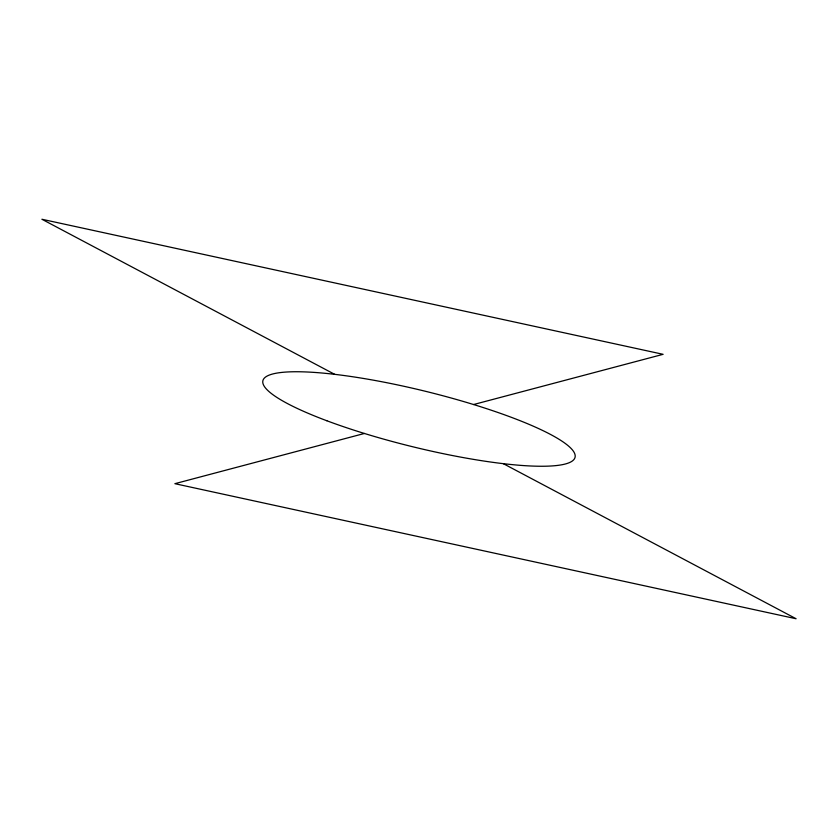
<?xml version="1.0" encoding="UTF-8"?>
<svg xmlns="http://www.w3.org/2000/svg" width="838" height="838" viewBox="0 0 838 838"><rect width="100%" height="100%" fill="white"/><g stroke="black" fill="none" stroke-linecap="round" stroke-linejoin="round"><path stroke-width="1.26" d="M364.415 433.466L174.88 483.683L796.1 618.748L503.324 463.665M473.585 404.534L663.12 354.317L41.9 219.252L334.676 374.335M326.83 420.749A160.687 28.45 13.8 0 0 574.292 459.015A160.687 28.45 13.8 0 0 355.878 377.236A160.687 28.45 13.8 0 0 326.83 420.749"/></g></svg>
